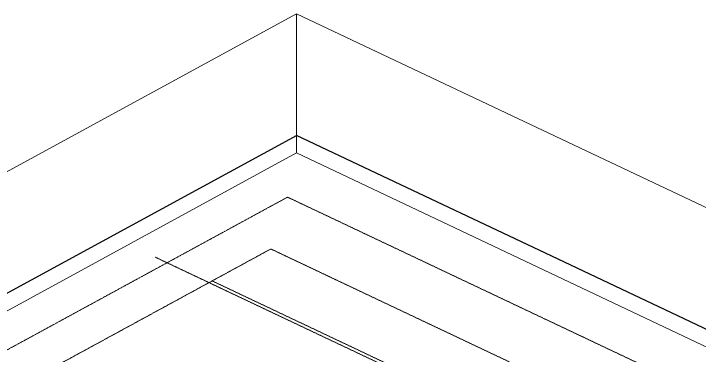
# Model space of a CAD drawing. Header units: inches. Extents: x 27328 to 120839, y -4075 to 4147.
# Drawn here: x 31313 to 34182, y 2720 to 4147 of the extents above; entities that cross this region are included whole.
import ezdxf

# ---------------------------------------------------------------- set-up
doc = ezdxf.new("R2010")
doc.units = ezdxf.units.IN
doc.header["$MEASUREMENT"] = 0
doc.linetypes.add('Center 1_4_', pattern=[0.53125, 0.25, -0.09375, 0.09375, -0.09375])
doc.linetypes.add('Hidden', pattern=[0.28125, 0.1875, -0.09375])
for name, color, linetype, lineweight in [('A-PROP-SBCK', 71, 'Hidden', 15), ('C-TOPO', 7, 'Continuous', 9), ('G-ANNO-SYMB', 111, 'Continuous', 9), ('PROP', 3, 'Center 1_4_', 9)]:
    doc.layers.add(name, color=color, linetype=linetype, lineweight=lineweight)

msp = doc.modelspace()

# ---------------------------------------------------------------- linework, layer by layer
at = {"layer": 'A-PROP-SBCK'}
for p, q in [((28813.5, 1218.3), (32388.8, 3164)), ((32388.8, 3164), (37043.2, 962.8)), ((31904.9, 3129.8), (33027.9, 2598.7)), ((32143.3, 3030.4), (33041.1, 2605.9))]:
    msp.add_line(p, q, dxfattribs=at)
at = {"layer": 'C-TOPO', "lineweight": 25}
for p, q in [((32497.6, 3638.6), (27328.5, 825.6)), ((32805.3, 3492.4), (32496.3, 3638.6)), ((33537.7, 3146.1), (32805.3, 3492.4)), ((34335.3, 2768.9), (33537.7, 3146.1))]:
    msp.add_line(p, q, dxfattribs=at)
at = {"layer": 'C-TOPO'}
for p, q in [((31077.2, 2866.3), (32496.9, 3638.9)), ((32805.7, 3492.9), (32496.9, 3638.9)), ((32805.7, 3492.9), (33537.9, 3146.6)), ((34335.4, 2769.4), (33537.9, 3146.6))]:
    msp.add_line(p, q, dxfattribs=at)
at = {"layer": 'G-ANNO-SYMB'}
for p, q in [((32496.9, 4147.3), (27327.8, 1334.3)), ((32496.9, 4147.3), (32496.9, 3565.2)), ((32496.9, 4147.3), (37894.8, 1594.4)), ((32496.9, 3565.2), (27327.8, 752.2)), ((32496.9, 3565.2), (37894.8, 1012.3))]:
    msp.add_line(p, q, dxfattribs=at)
at = {"layer": 'PROP'}
for p, q in [((28351.5, 1145.5), (32458.8, 3380.6)), ((32458.8, 3380.6), (37392.4, 1047.3))]:
    msp.add_line(p, q, dxfattribs=at)

doc.saveas('drawing.dxf')
